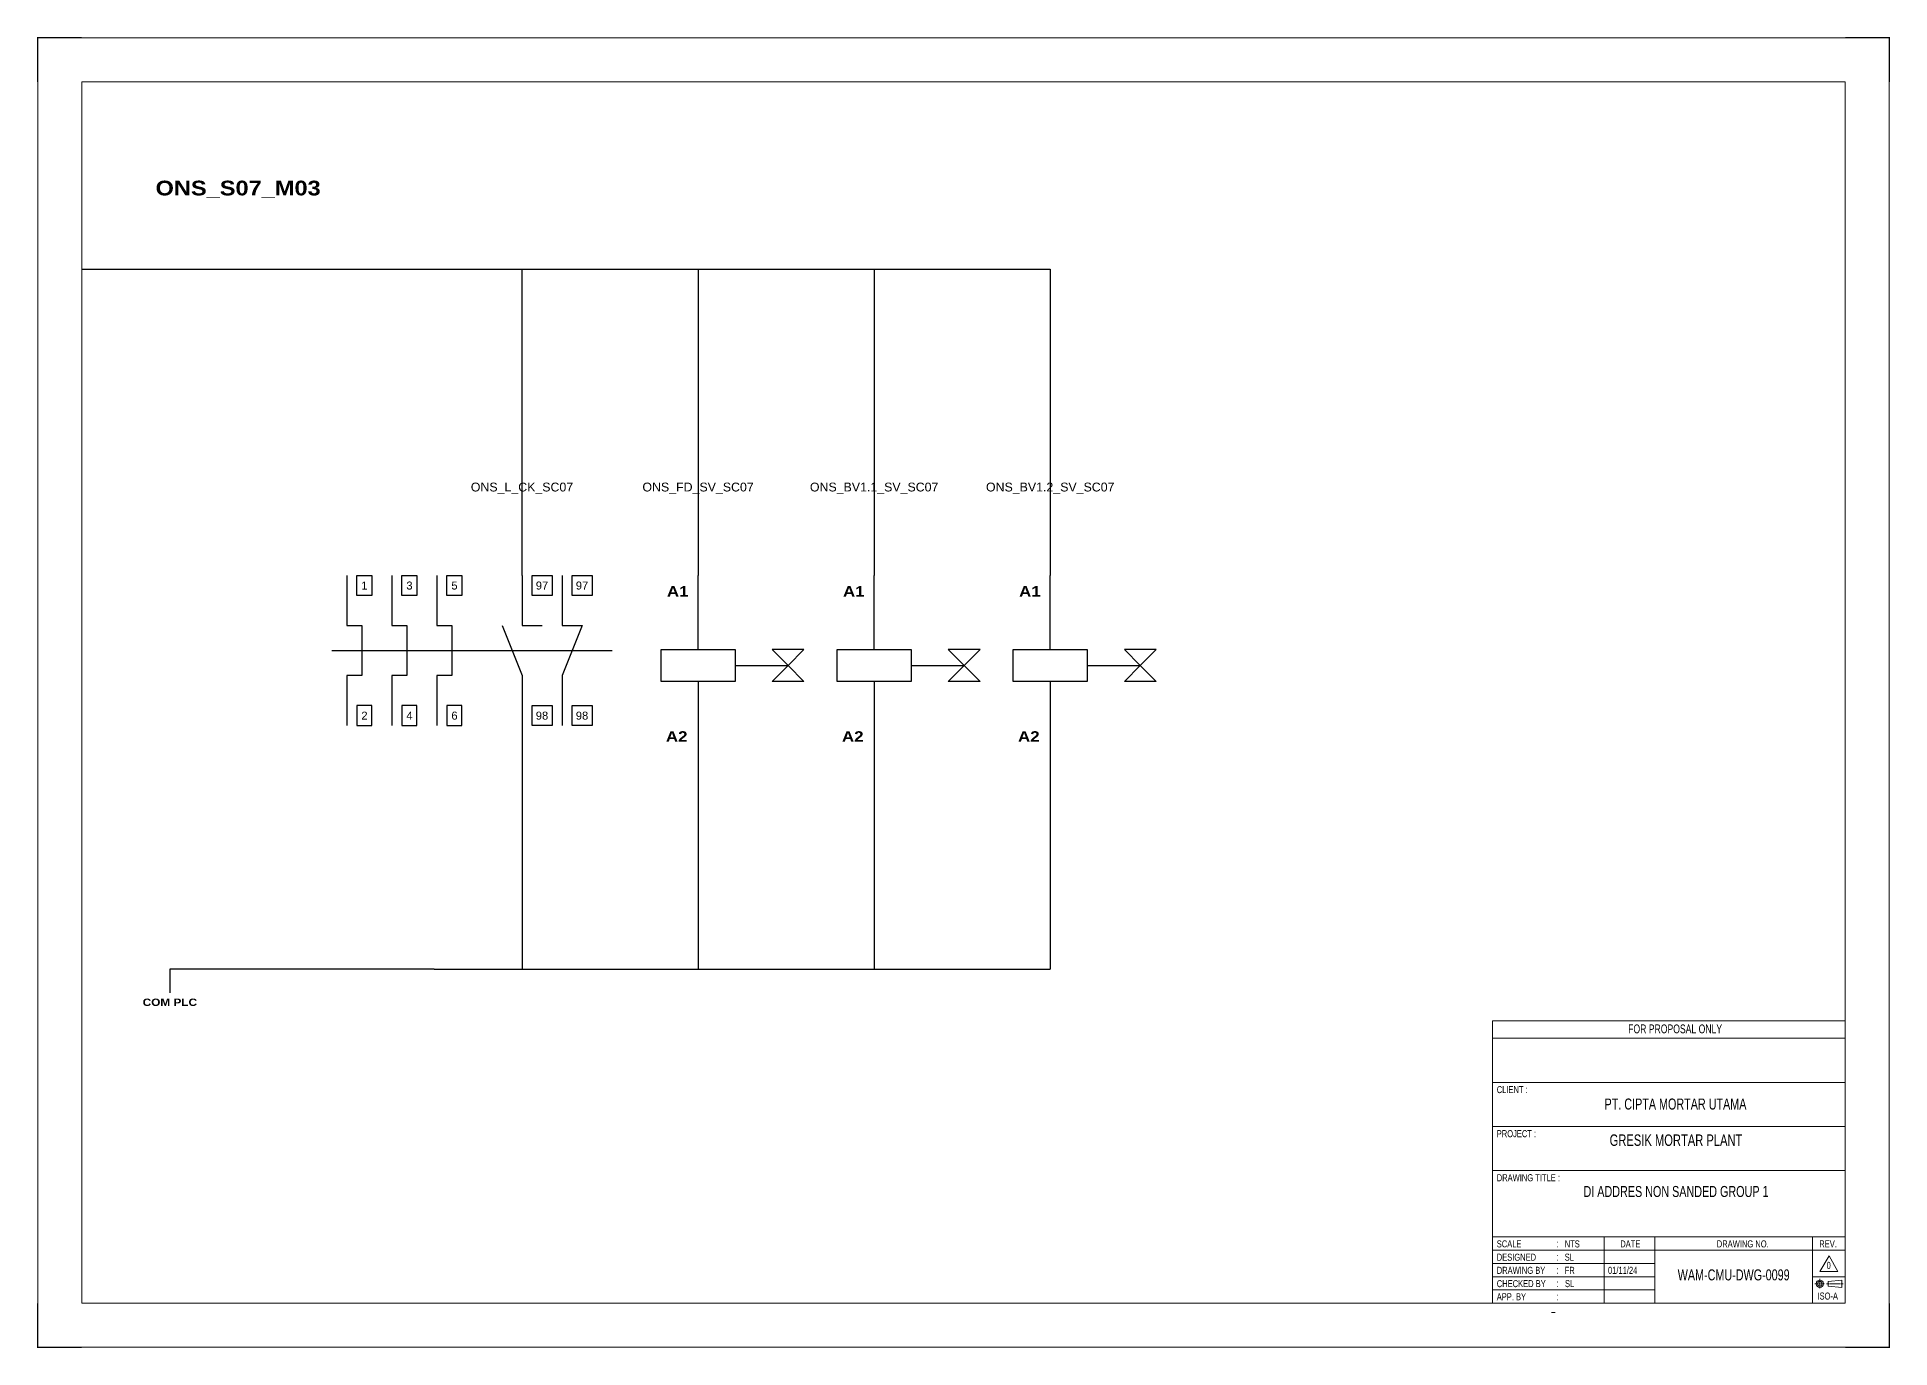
# Model space of a CAD drawing. Header units: centimetres. Extents: x 17259 to 54652, y 10858 to 53453.
# Drawn here: x 25036 to 31319, y 22737 to 27181 of the extents above; entities that cross this region are included whole.
import ezdxf
from ezdxf.enums import TextEntityAlignment as Align

# ---------------------------------------------------------------- set-up
doc = ezdxf.new("R2010")
doc.units = ezdxf.units.CM
doc.header["$MEASUREMENT"] = 0
doc.linetypes.add('CENTER', pattern=[2, 1.25, -0.25, 0.25, -0.25])
for name, color, linetype in [('1', 7, 'Continuous'), ('Etiket-Line-L', 7, 'Continuous'), ('EtIket-Line-S', 2, 'Continuous'), ('Etiket-Text-List0', 2, 'Continuous'), ('Etiket-Text-List1', 3, 'Continuous'), ('Etiket-Text-List2', 1, 'Continuous')]:
    doc.layers.add(name, color=color, linetype=linetype)
for name, color, linetype, lineweight in [('Center_line', 2, 'CENTER', 5), ('Etiket', 7, 'Continuous', 5), ('Object', 4, 'Continuous', 25)]:
    doc.layers.add(name, color=color, linetype=linetype, lineweight=lineweight)
doc.styles.add('Bold', font='ariblk.ttf', dxfattribs={"height": 25.4})
doc.styles.add('DIM', font='romans', dxfattribs={"height": 6.096})
doc.styles.get("Standard").update_dxf_attribs({"font": 'arial.ttf'})

# ---------------------------------------------------------------- blocks, each defined once
blk = doc.blocks.new('x5 Out Line')
at = {"const_width": 0.3}
for points in [[(9.65, 286.71), (0, 286.71), (0, 277.06)], [(405.45, 277.06), (405.45, 286.71), (395.8, 286.71)], [(0, 9.65), (0, 0), (9.65, 0)], [(405.45, 9.65), (405.45, 0), (395.8, 0)]]:
    blk.add_lwpolyline(points, dxfattribs=at)
at = {"lineweight": 15}
blk.add_lwpolyline([(395.8, 9.65), (395.8, 277.06), (9.65, 277.06), (9.65, 9.65)], close=True, dxfattribs=at)
at = {"layer": 'EtIket-Line-S', "lineweight": 9, "ltscale": 0.5}
blk.add_lwpolyline([(0, 0), (405.45, 0), (405.45, 286.71), (0, 286.71)], close=True, dxfattribs=at)
blk = doc.blocks.new('A$C6CDB76E5')
at = {"lineweight": 15}
for p, q in [((-196.2, 0), (-196.2, 157.1)), ((-196.2, 157.1), (0, 157.1)), ((0, 0), (0, 157.1)), ((-196.2, 147.3), (0, 147.3)), ((-196.2, 122.8), (0, 122.8)), ((-196.2, 98.2), (0, 98.2)), ((-196.2, 73.7), (0, 73.7)), ((-196.2, 36.8), (0, 36.8)), ((-134, 0), (-134, 36.8)), ((-105.9, 0), (-105.9, 36.8)), ((-18.1, 0), (-18.1, 36.8)), ((-196.2, 29.4), (0, 29.4)), ((-196.2, 22.1), (-105.9, 22.1)), ((-196.2, 14.7), (-105.9, 14.7)), ((-18.1, 14.7), (0, 14.7)), ((-196.2, 7.4), (-105.9, 7.4))]:
    blk.add_line(p, q, dxfattribs=at)
at = {"layer": 'Center_line', "lineweight": 13}
for p, q in [((-16.9, 10.8), (-11.3, 10.8)), ((-14.1, 13.5), (-14.1, 8)), ((-10.3, 10.8), (-1.2, 10.8))]:
    blk.add_line(p, q, dxfattribs=at)
at = {"layer": 'Etiket-Line-L', "lineweight": 15}
for p, q in [((0, 0), (0, 122.6)), ((-196.2, 0), (0, 0))]:
    blk.add_line(p, q, dxfattribs=at)
blk.add_lwpolyline([(-9, 26.4), (-4, 17.7), (-14.1, 17.7)], close=True, dxfattribs=at)
at = {"layer": 'Object', "lineweight": 15}
blk.add_lwpolyline([(-9.5, 9.5), (-1.9, 8.7), (-1.9, 12.8), (-9.5, 12)], close=True, dxfattribs=at)
for radius in [2.03, 1.27]:
    blk.add_circle((-14.1, 10.8), radius, dxfattribs=at)
at = {"layer": '1', "color": 3, "lineweight": 9, "width": 0.7}
blk.add_text('ISO-A', height=3.91, dxfattribs=at).set_placement((-15.4, 2))
at = {"layer": 'Etiket-Text-List0', "lineweight": 13, "width": 0.7}
for s, height, p in [('CLIENT :', 3.92, (-193.8, 116.8)), ('PROJECT :', 3.92, (-193.8, 92.3)), ('DRAWING TITLE :', 3.923, (-193.8, 67.8)), ('SCALE', 3.92, (-193.8, 31)), (':', 4.17, (-160.6, 31)), ('DATE', 3.92, (-125.1, 31)), ('DRAWING NO.', 3.923, (-71.4, 31)), ('REV.', 3.92, (-14.4, 31)), ('DESIGNED', 3.92, (-193.8, 23.6)), (':', 4.17, (-160.6, 23.6)), ('CHECKED BY ', 3.923, (-193.8, 8.9)), ('DRAWING BY', 3.92, (-193.8, 16.3)), (':', 4.17, (-160.6, 16.3)), (':', 4.17, (-160.6, 8.9)), ('APP. BY ', 3.92, (-193.8, 1.6)), (':', 4.17, (-160.6, 1.6))]:
    blk.add_text(s, height=height, dxfattribs=at).set_placement(p)
at = {"layer": 'Etiket-Text-List1', "lineweight": 9, "width": 0.7}
for tag, p in [('1:XXXX', (-156, 31)), ('EN', (-156, 23.6)), ('DD/MM/YY', (-131.3, 23.6)), ('1', (-10.3, 19.1)), ('EN', (-156, 16.3)), ('EN', (-155.8, 8.9)), ('DD/MM/YY', (-131.3, 16.3)), ('DD/MM/YY', (-131.3, 8.9)), ('EN', (-155.7, 1.6)), ('DD/MM/YY', (-131.3, 1.6))]:
    blk.add_attdef(tag, p, '', height=3.92, dxfattribs=at)
at = {"layer": 'Etiket-Text-List2', "lineweight": 13, "width": 0.7}
for tag, height, p in [('FOR FABRICATION', 4.9, (-94.6, 150.1)), ('CLIENT_NAME', 6.13, (-94.1, 107.7)), ('PROJECT_1', 4.9, (-94.1, 87.5)), ('PROJECT_2', 4.9, (-94.1, 79.2)), ('DRAWING_TITLE1', 6.13, (-94.1, 59)), ('DRAWING_TITLE2', 6.13, (-94.1, 49.9)), ('DRAWING_TITLE3', 6.13, (-94.1, 40.1)), ('LDP-X-XXX-AR-01', 6.13, (-62, 12.7))]:
    blk.add_attdef(tag, text='', height=height, dxfattribs=at).set_placement(p, align=Align.CENTER)

msp = doc.modelspace()

# ---------------------------------------------------------------- linework, layer by layer
at = {"color": 146, "ltscale": 50, "true_color": 0x105689}
for p, q in [((25188.2, 26393.9), (25785.2, 26393.9)), ((25785.2, 26393.9), (26382.2, 26393.9)), ((26382.2, 26393.9), (26979.2, 26393.9)), ((26680.7, 25355.3), (26680.7, 26393.9)), ((26979.2, 26393.9), (27576.2, 26393.9)), ((27277.7, 26393.9), (27277.7, 25355.3)), ((27576.2, 26393.9), (28173.2, 26393.9)), ((27874.7, 26393.9), (27874.7, 25355.3)), ((28173.2, 26393.9), (28471.7, 26393.9)), ((28471.7, 26393.9), (28471.7, 25355.3)), ((26680.7, 24846.5), (26680.7, 24021.1)), ((27277.7, 24752.8), (27277.7, 24021.1)), ((27874.7, 24745), (27874.7, 24021.1)), ((28471.7, 24745), (28471.7, 24021.1)), ((26383.2, 24021.1), (25486.7, 24021.1)), ((25486.7, 24021.1), (25486.7, 23941.1)), ((26383.2, 24021.1), (27578.2, 24021.1)), ((27578.2, 24021.1), (27578.2, 24021.1)), ((27578.2, 24021.1), (28471.7, 24021.1))]:
    msp.add_line(p, q, dxfattribs=at)
at = {"ltscale": 50}
for p, q in [((26680.7, 25355.3), (26680.7, 25185.7)), ((26816.4, 25355.3), (26816.4, 25185.7)), ((27277.7, 25104), (27277.7, 25355.3)), ((27874.7, 25104), (27874.7, 25355.3)), ((28471.7, 25104), (28471.7, 25355.3)), ((26036.3, 25100.9), (26986, 25100.9)), ((26680.7, 25016.1), (26680.7, 24846.5)), ((26816.4, 25016.1), (26816.4, 24846.5)), ((27403.3, 25050.1), (27582.8, 25050.1)), ((28000.3, 25050.1), (28179.8, 25050.1)), ((28597.3, 25050.1), (28776.8, 25050.1)), ((27277.7, 24996.3), (27277.7, 24745)), ((27874.7, 24996.3), (27874.7, 24745)), ((28471.7, 24996.3), (28471.7, 24745))]:
    msp.add_line(p, q, dxfattribs=at)
at = {"color": 1, "ltscale": 50}
for points in [[(26087.1, 25355.3), (26087.1, 25185.7), (26138, 25185.7), (26138, 25016.1), (26087.1, 25016.1), (26087.1, 24846.5)], [(26239.8, 25355.3), (26239.8, 25185.7), (26290.6, 25185.7), (26290.6, 25016.1), (26239.8, 25016.1), (26239.8, 24846.5)], [(26392.4, 25355.3), (26392.4, 25185.7), (26443.3, 25185.7), (26443.3, 25016.1), (26392.4, 25016.1), (26392.4, 24846.5)]]:
    msp.add_lwpolyline(points, dxfattribs=at)
at = {"ltscale": 50}
for points in [[(26121.1, 25355.3), (26171.9, 25355.3), (26171.9, 25287.4), (26121.1, 25287.4)], [(26273.7, 25355.3), (26324.6, 25355.3), (26324.6, 25287.4), (26273.7, 25287.4)], [(26426.3, 25355.3), (26477.2, 25355.3), (26477.2, 25287.4), (26426.3, 25287.4)], [(26714.6, 25355.3), (26782.5, 25355.3), (26782.5, 25287.4), (26714.6, 25287.4)], [(26850.3, 25355.3), (26918.1, 25355.3), (26918.1, 25287.4), (26850.3, 25287.4)], [(27152.1, 25104), (27403.3, 25104), (27403.3, 24996.3), (27152.1, 24996.3)], [(27582.8, 25050.1), (27636.7, 25104), (27529, 25104)], [(27749.1, 25104), (28000.3, 25104), (28000.3, 24996.3), (27749.1, 24996.3)], [(28179.8, 25050.1), (28233.7, 25104), (28126, 25104)], [(28346.1, 25104), (28597.3, 25104), (28597.3, 24996.3), (28346.1, 24996.3)], [(28776.8, 25050.1), (28830.7, 25104), (28723, 25104)], [(27582.8, 25050.1), (27636.7, 24996.3), (27529, 24996.3)], [(28179.8, 25050.1), (28233.7, 24996.3), (28126, 24996.3)], [(28776.8, 25050.1), (28830.7, 24996.3), (28723, 24996.3)], [(26121.1, 24846.5), (26171.9, 24846.5), (26171.9, 24914.3), (26121.1, 24914.3)], [(26273.7, 24846.5), (26324.6, 24846.5), (26324.6, 24914.3), (26273.7, 24914.3)], [(26426.3, 24846.5), (26477.2, 24846.5), (26477.2, 24914.3), (26426.3, 24914.3)], [(26714.6, 24914.3), (26782.5, 24914.3), (26782.5, 24846.5), (26714.6, 24846.5)], [(26850.3, 24914.3), (26918.1, 24914.3), (26918.1, 24846.5), (26850.3, 24846.5)]]:
    msp.add_lwpolyline(points, close=True, dxfattribs=at)
for points in [[(26612.9, 25185.7), (26680.7, 25016.1)], [(26680.7, 25185.7), (26748.5, 25185.7)], [(26816.4, 25185.7), (26884.2, 25185.7), (26816.4, 25016.1)]]:
    msp.add_lwpolyline(points, dxfattribs=at)

# ---------------------------------------------------------------- block references
at = {"layer": 'Etiket', "lineweight": 0}
ref = msp.add_blockref('A$C6CDB76E5', (31167.1, 22888.6), dxfattribs=dict(at, xscale=6.095870930054101, yscale=6.095870930054101, zscale=6.095870930054101))
ref.add_attrib('FOR FABRICATION', 'FOR PROPOSAL ONLY', dxfattribs={"layer": 'Etiket-Text-List2', "lineweight": 13, "height": 29.894, "width": 0.7}).set_placement((30590.6, 23803.5), align=Align.CENTER)
ref.add_attrib('CLIENT_NAME', 'PT. CIPTA MORTAR UTAMA', dxfattribs={"layer": 'Etiket-Text-List2', "lineweight": 13, "height": 37.368, "width": 0.7}).set_placement((30591.7, 23545), align=Align.CENTER)
ref.add_attrib('PROJECT_1', 'GRESIK MORTAR PLANT', dxfattribs={"layer": 'Etiket-Text-List2', "lineweight": 13, "height": 38.709, "width": 0.7}).set_placement((30593.5, 23421.9), align=Align.CENTER)
ref.add_attrib('DRAWING_TITLE1', 'DI ADDRES NON SANDED GROUP 1', dxfattribs={"layer": 'Etiket-Text-List2', "lineweight": 13, "height": 37.368, "width": 0.7}).set_placement((30593.5, 23248.5), align=Align.CENTER)
ref.add_attrib('1:XXXX', 'NTS', (30216.1, 23077.5), dxfattribs={"layer": 'Etiket-Text-List1', "lineweight": 13, "height": 23.92, "width": 0.7})
ref.add_attrib('EN', 'SL', (30216.1, 23032.7), dxfattribs={"layer": 'Etiket-Text-List1', "lineweight": 13, "height": 23.92, "width": 0.7})
ref.add_attrib('EN', 'FR', (30216.1, 22987.9), dxfattribs={"layer": 'Etiket-Text-List1', "lineweight": 13, "height": 23.92, "width": 0.7})
ref.add_attrib('DD/MM/YY', '01/11/24', (30362.9, 22987.9), dxfattribs={"layer": 'Etiket-Text-List1', "lineweight": 13, "height": 23.92, "width": 0.7})
ref.add_attrib('EN', 'SL', (30217, 22943), dxfattribs={"layer": 'Etiket-Text-List1', "lineweight": 13, "height": 23.92, "width": 0.7})
ref.add_attrib('LDP-X-XXX-AR-01', 'WAM-CMU-DWG-0099', dxfattribs={"layer": 'Etiket-Text-List2', "lineweight": 15, "height": 37.368, "width": 0.7}).set_placement((30789, 22965.8), align=Align.CENTER)
ref.add_attrib('1', '0', (31104.2, 23004.7), dxfattribs={"layer": 'Etiket-Text-List1', "lineweight": 13, "height": 23.9, "width": 0.7})
at = {"layer": 'Etiket-Line-L', "lineweight": 0}
ref = msp.add_blockref('x5 Out Line', (25038.7, 22739.1), dxfattribs=dict(at, xscale=15.48351216233742, yscale=15.48351216233742, zscale=15.48351216233742))
ref.add_attrib('FILE_NAME', '-', (30168.9, 22847.1), dxfattribs={"layer": 'Etiket-Text-List1', "lineweight": 13, "height": 21.7, "style": 'DIM', "width": 0.7})

# ---------------------------------------------------------------- texts
at = {"ltscale": 500, "style": 'Bold'}
msp.add_text('ONS_S07_M03', height=50, dxfattribs=at).set_placement((25438.2, 26643.9))
at = {"ltscale": 50}
for s, p in [('ONS_L_CK_SC07', (26680.7, 25655.3)), ('ONS_FD_SV_SC07', (27277.7, 25655.3)), ('ONS_BV1.1_SV_SC07', (27874.7, 25655.3)), ('ONS_BV1.2_SV_SC07', (28471.7, 25655.3))]:
    msp.add_text(s, height=30, dxfattribs=at).set_placement(p, align=Align.MIDDLE_CENTER)
at = {"ltscale": 500}
for s, height, p in [('1', 27.1, (26146.5, 25321.4)), ('3', 27.1, (26299.1, 25321.4)), ('5', 27.1, (26451.8, 25321.4)), ('97', 27.13, (26748.5, 25321.4)), ('97', 27.13, (26884.2, 25321.4)), ('2', 27.1, (26146.5, 24880.4)), ('4', 27.1, (26299.1, 24880.4)), ('6', 27.1, (26451.8, 24880.4)), ('98', 27.13, (26748.5, 24880.4)), ('98', 27.13, (26884.2, 24880.4))]:
    msp.add_text(s, height=height, dxfattribs=at).set_placement(p, align=Align.MIDDLE_CENTER)
at = {"ltscale": 500, "style": 'Bold'}
for p in [(27245.4, 25319.4), (27842.4, 25319.4), (28439.4, 25319.4)]:
    msp.add_text('A1', height=35.9, dxfattribs=at).set_placement(p, align=Align.TOP_RIGHT)
for p in [(27241.8, 24780.9), (27838.8, 24780.9), (28435.8, 24780.9)]:
    msp.add_text('A2', height=35.9, dxfattribs=at).set_placement(p, align=Align.BOTTOM_RIGHT)
at = {"ltscale": 50, "style": 'Bold'}
msp.add_text('COM PLC', height=25, dxfattribs=at).set_placement((25486.7, 23921.1), align=Align.TOP_CENTER)

doc.saveas('drawing.dxf')
